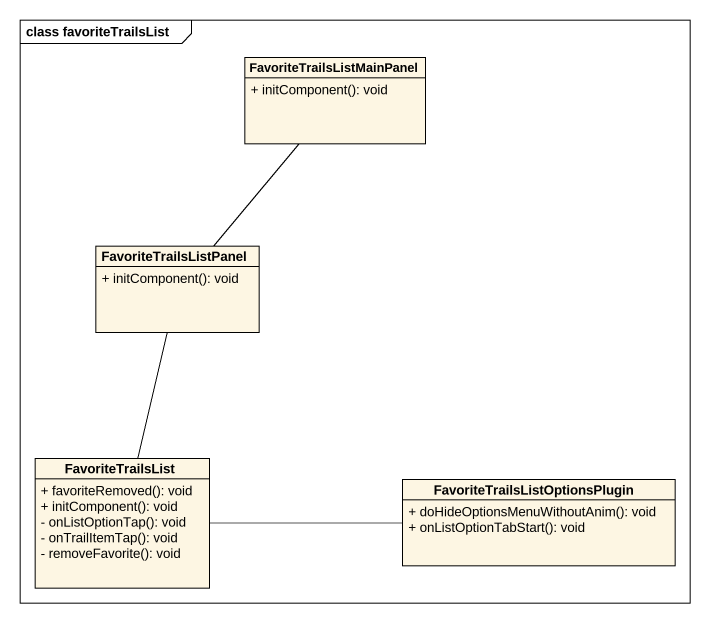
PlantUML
@startuml
mainframe class favoriteTrailsList
hide circle
hide empty members
skinparam classAttributeIconSize 0
class FavoriteTrailsListMainPanel {
  + initComponent(): void
}
class FavoriteTrailsListPanel {
  + initComponent(): void
}
class FavoriteTrailsList {
  + favoriteRemoved(): void
  + initComponent(): void
  - onListOptionTap(): void
  - onTrailItemTap(): void
  - removeFavorite(): void
}
class "FavoriteTrailsListOptionsPlugin" as FavoriteTrailsListOptionsPlu {
  + doHideOptionsMenuWithoutAnim(): void
  + onListOptionTabStart(): void
}
FavoriteTrailsListPanel -up- FavoriteTrailsListMainPanel
FavoriteTrailsList -up- FavoriteTrailsListPanel
FavoriteTrailsListOptionsPlu -left- FavoriteTrailsList
@enduml
